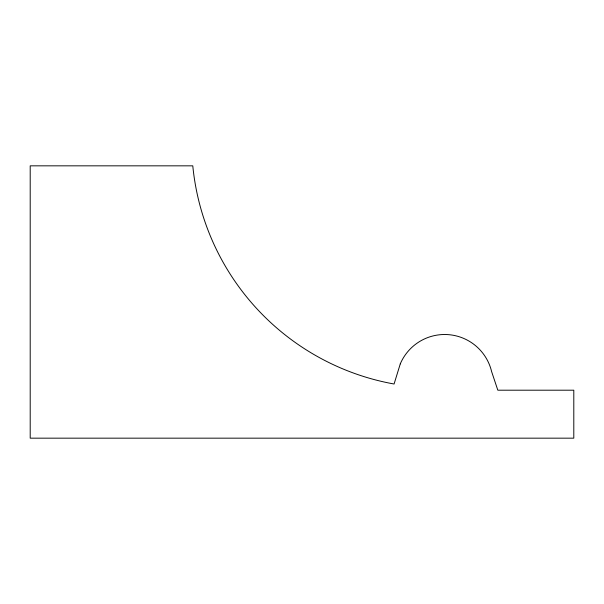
<?xml version="1.0" encoding="UTF-8"?>
<svg xmlns="http://www.w3.org/2000/svg" width="604" height="604" viewBox="0 0 604 604"><rect width="100%" height="100%" fill="white"/><g stroke="black" fill="none" stroke-linecap="round" stroke-linejoin="round"><path stroke-width="0.91" d="M400.271 363.895L394.08 384.008A246.077 246.077 0 0 1 192.782 165.836L30.2 165.836L30.2 438.164L573.8 438.164L573.8 390.199L497.824 390.199L491.626 371.626A48.245 48.245 0 0 0 400.271 363.895"/></g></svg>
